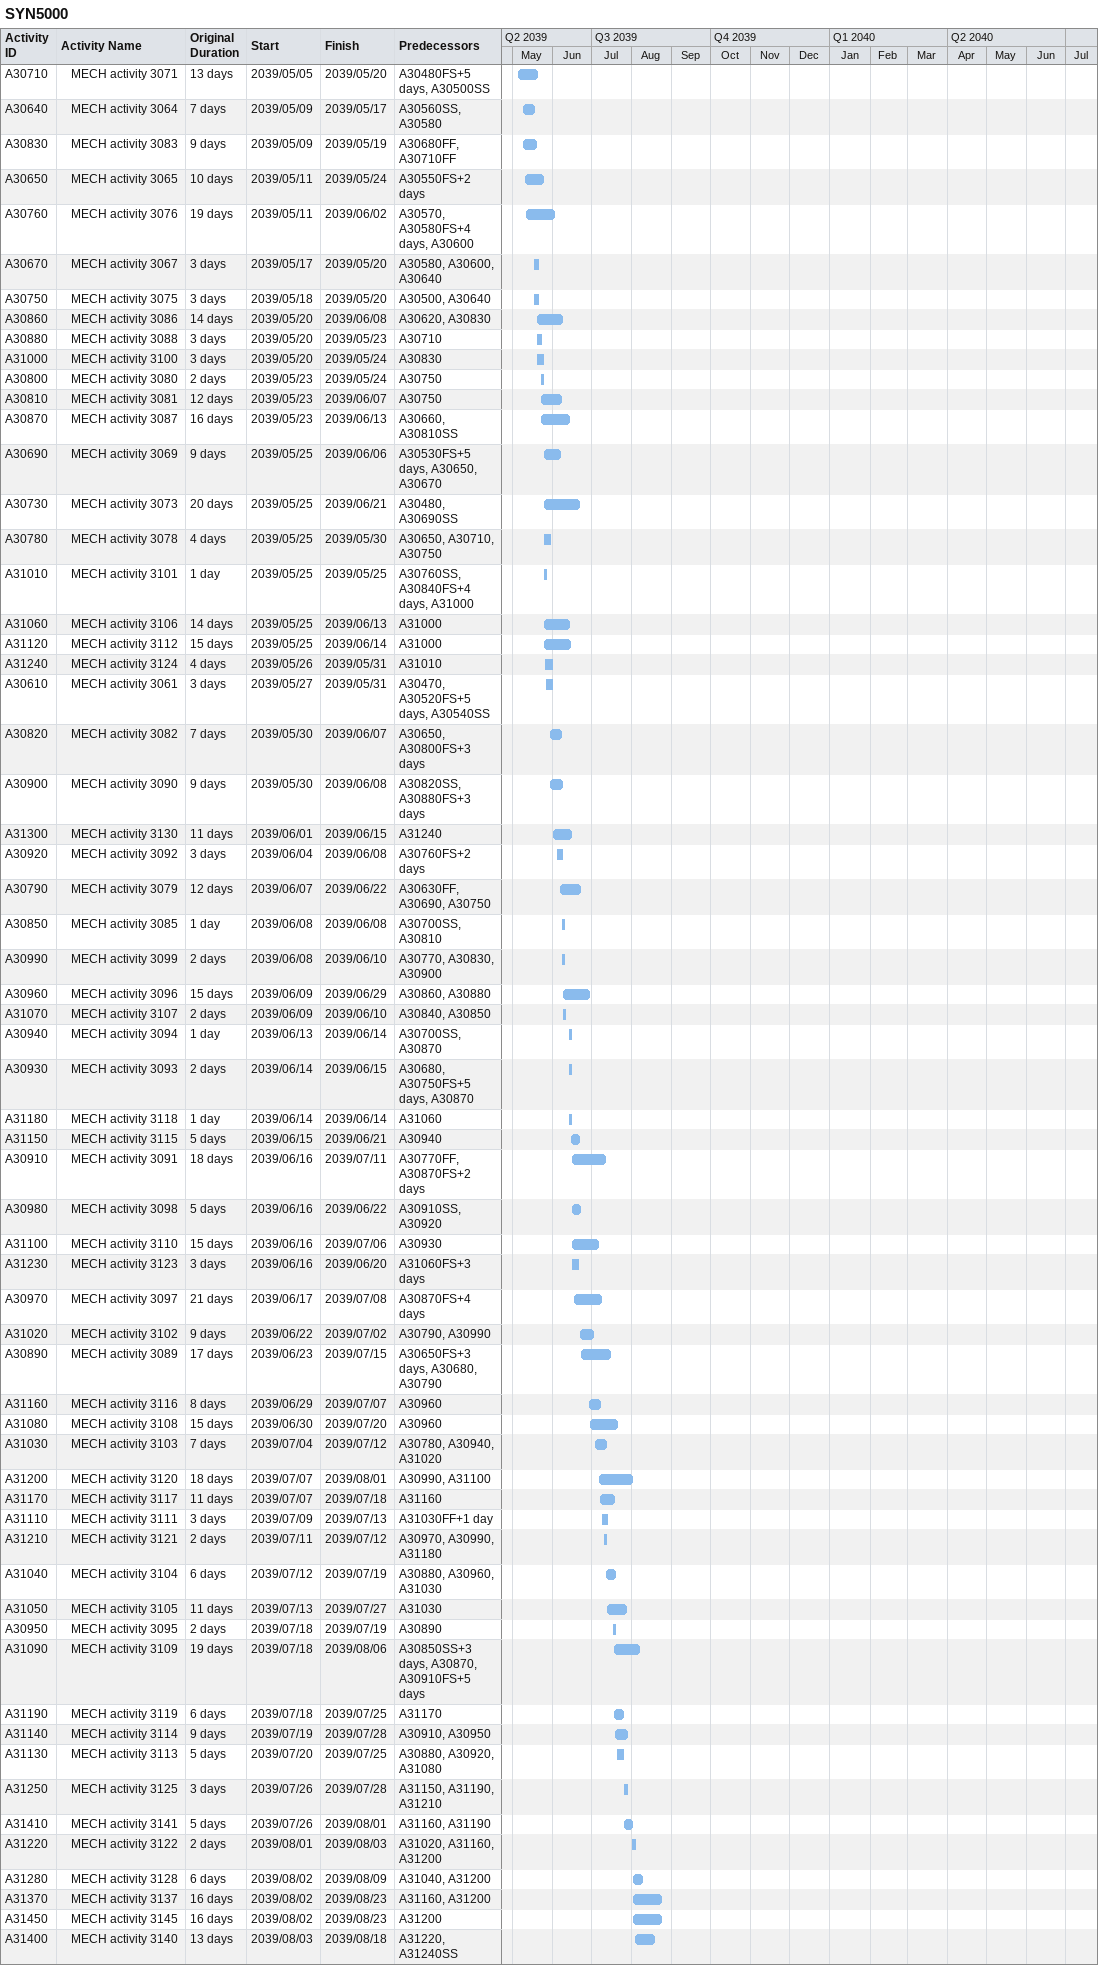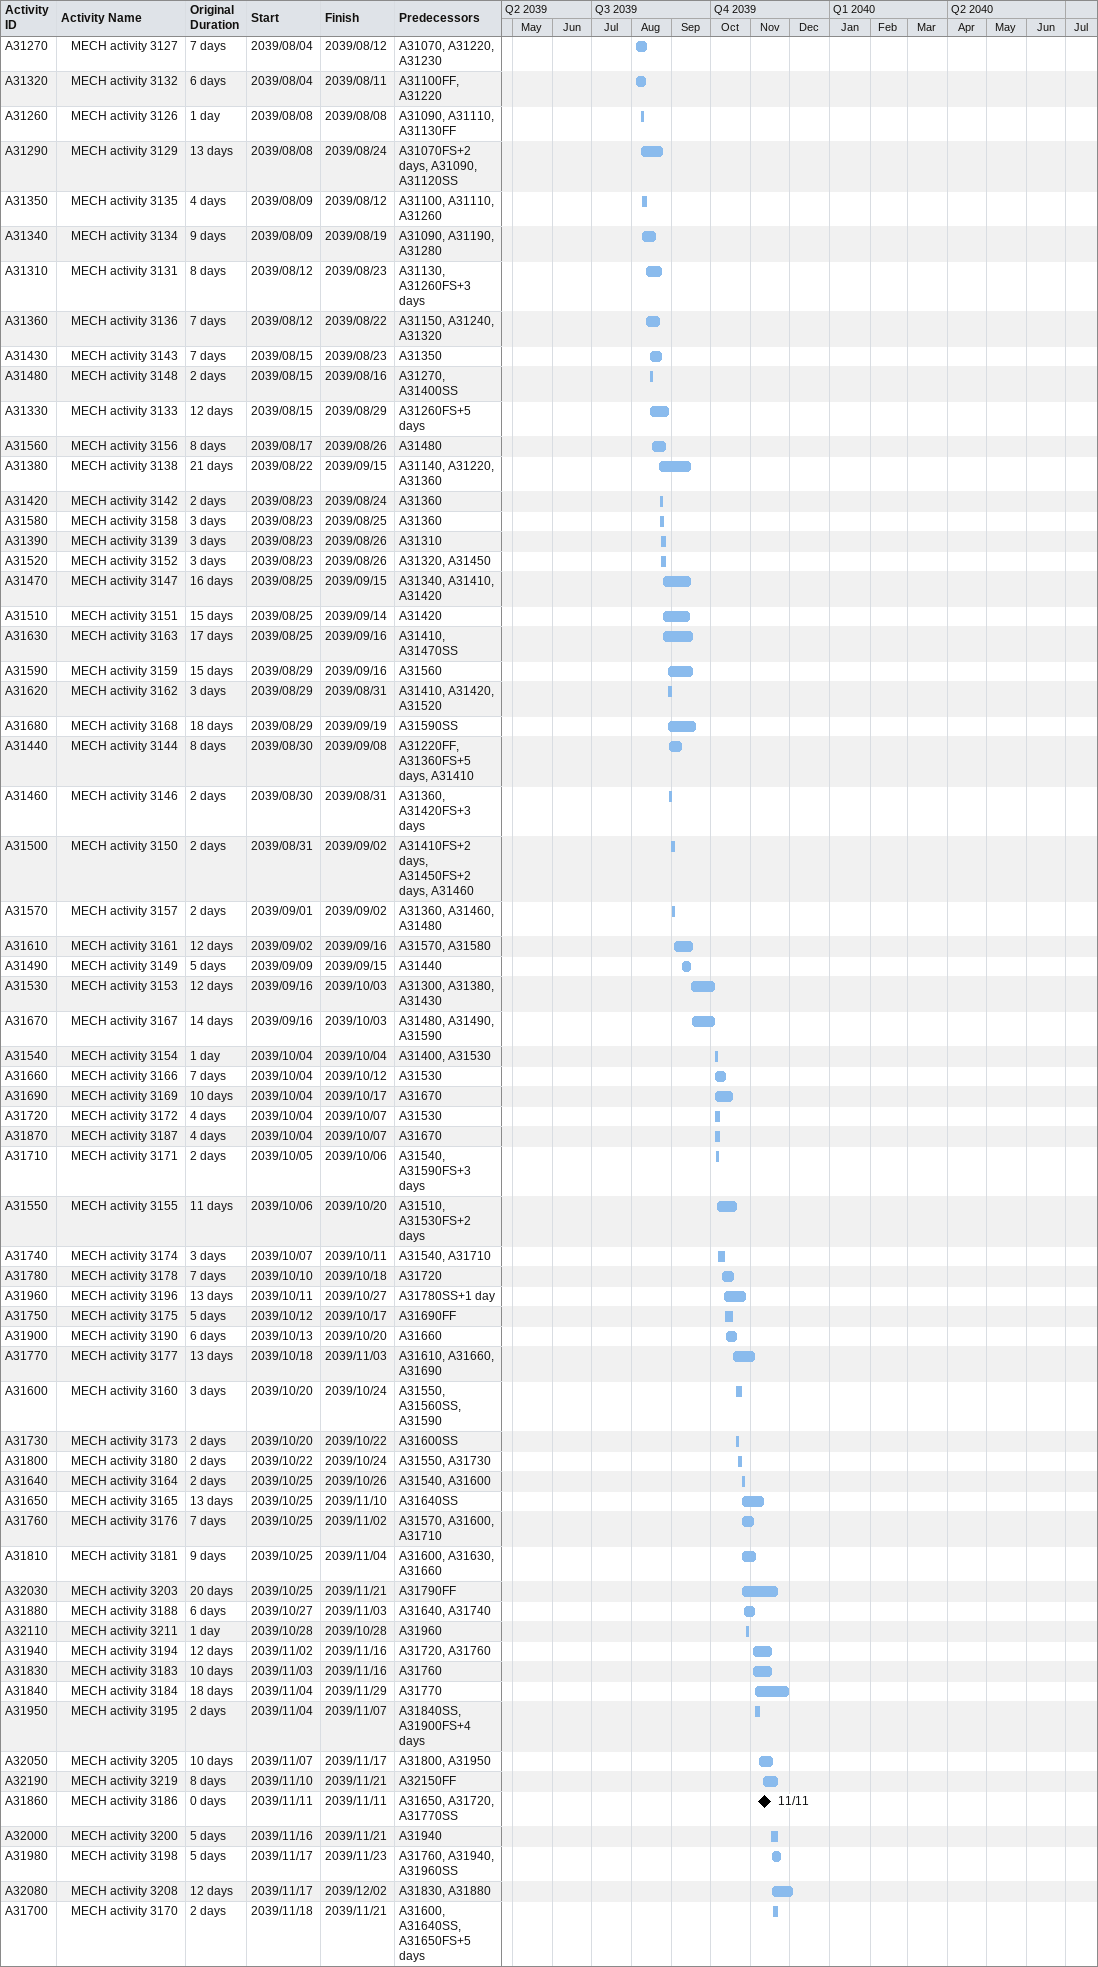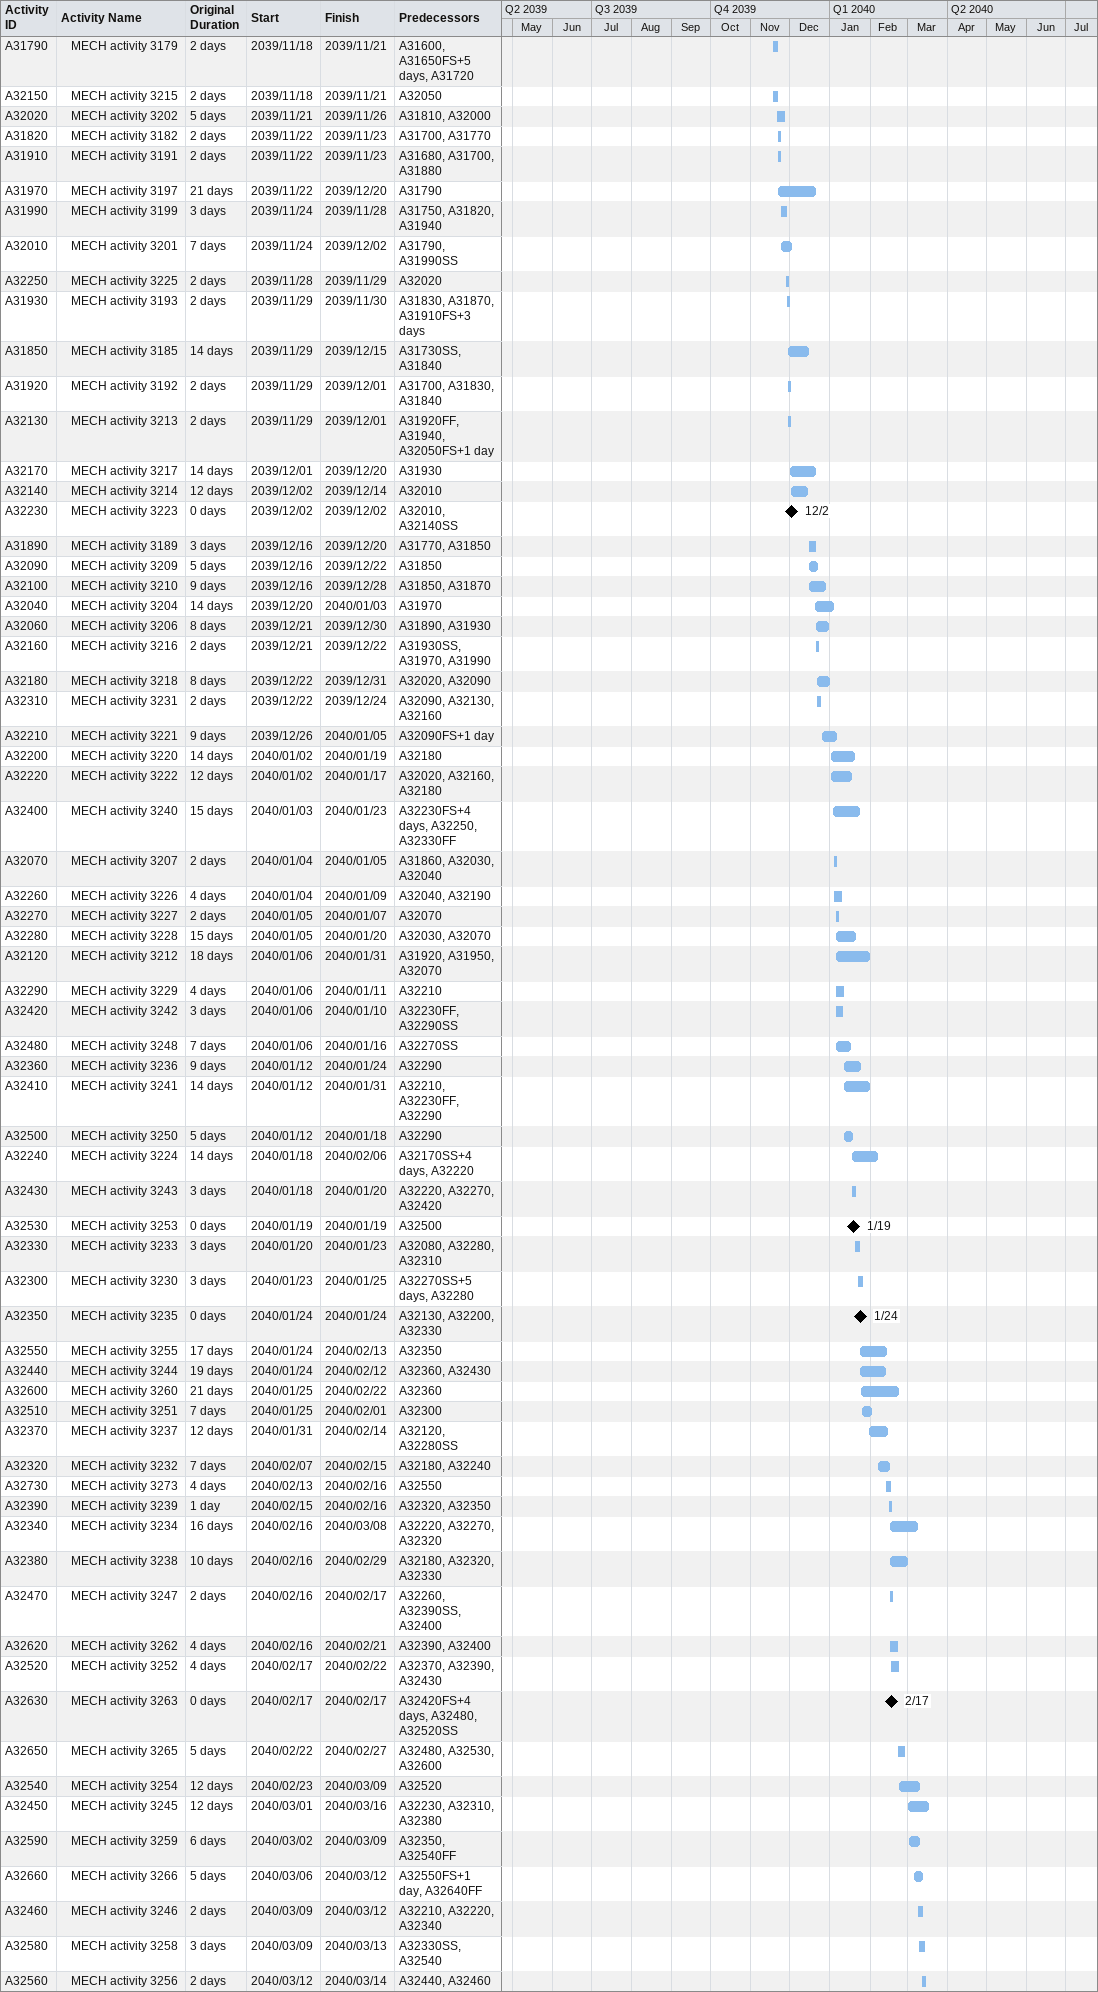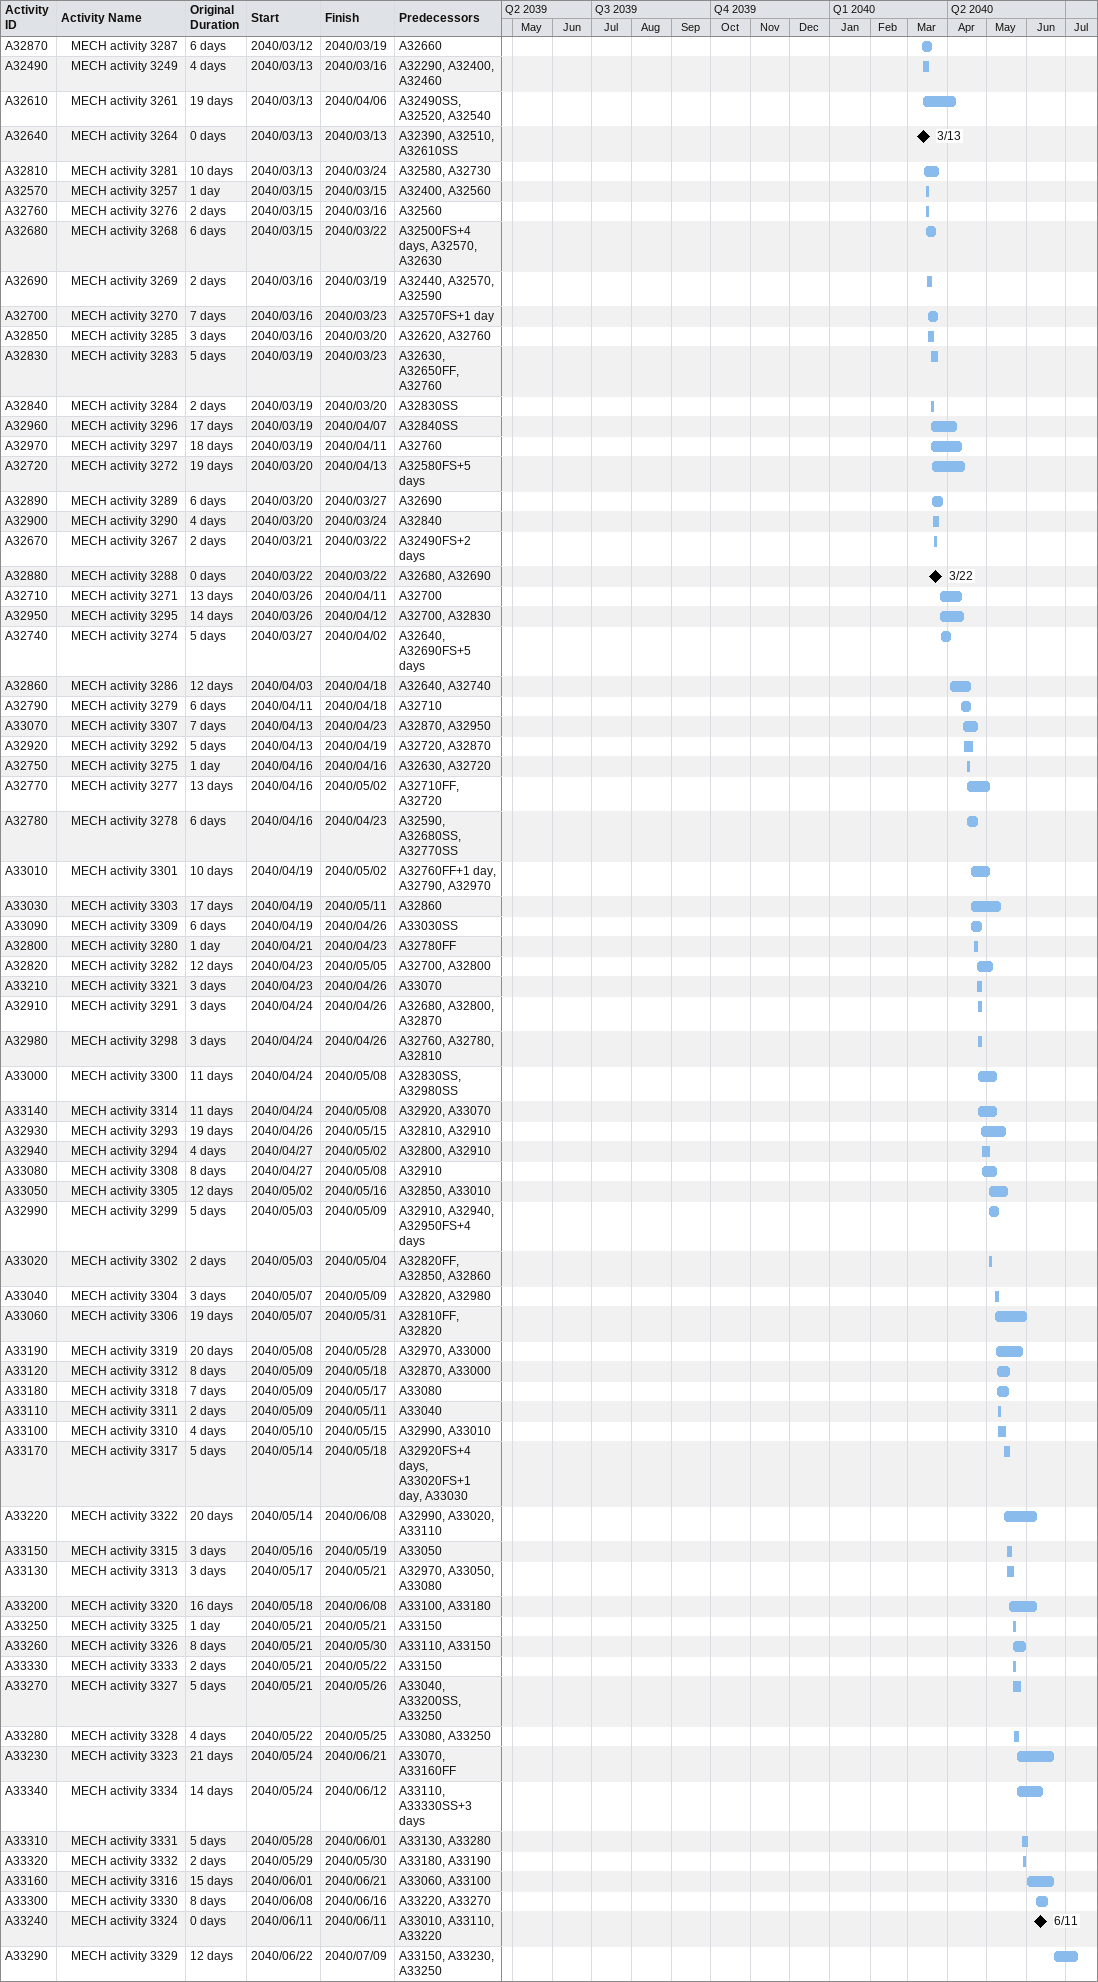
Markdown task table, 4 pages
SYN5000

| ID | Level | Task | Original duration | Start | Finish | Predecessors |
|---|---|---|---|---|---|---|
| A30710 | 2 | MECH activity 3071 | 13d | 2039-05-05 | 2039-05-20 | A30480FS+5d, A30500SS |
| A30640 | 2 | MECH activity 3064 | 7d | 2039-05-09 | 2039-05-17 | A30560SS, A30580 |
| A30830 | 2 | MECH activity 3083 | 9d | 2039-05-09 | 2039-05-19 | A30680FF, A30710FF |
| A30650 | 2 | MECH activity 3065 | 10d | 2039-05-11 | 2039-05-24 | A30550FS+2d |
| A30760 | 2 | MECH activity 3076 | 19d | 2039-05-11 | 2039-06-02 | A30570, A30580FS+4d, A30600 |
| A30670 | 2 | MECH activity 3067 | 3d | 2039-05-17 | 2039-05-20 | A30580, A30600, A30640 |
| A30750 | 2 | MECH activity 3075 | 3d | 2039-05-18 | 2039-05-20 | A30500, A30640 |
| A30860 | 2 | MECH activity 3086 | 14d | 2039-05-20 | 2039-06-08 | A30620, A30830 |
| A30880 | 2 | MECH activity 3088 | 3d | 2039-05-20 | 2039-05-23 | A30710 |
| A31000 | 2 | MECH activity 3100 | 3d | 2039-05-20 | 2039-05-24 | A30830 |
| A30800 | 2 | MECH activity 3080 | 2d | 2039-05-23 | 2039-05-24 | A30750 |
| A30810 | 2 | MECH activity 3081 | 12d | 2039-05-23 | 2039-06-07 | A30750 |
| A30870 | 2 | MECH activity 3087 | 16d | 2039-05-23 | 2039-06-13 | A30660, A30810SS |
| A30690 | 2 | MECH activity 3069 | 9d | 2039-05-25 | 2039-06-06 | A30530FS+5d, A30650, A30670 |
| A30730 | 2 | MECH activity 3073 | 20d | 2039-05-25 | 2039-06-21 | A30480, A30690SS |
| A30780 | 2 | MECH activity 3078 | 4d | 2039-05-25 | 2039-05-30 | A30650, A30710, A30750 |
| A31010 | 2 | MECH activity 3101 | 1d | 2039-05-25 | 2039-05-25 | A30760SS, A30840FS+4d, A31000 |
| A31060 | 2 | MECH activity 3106 | 14d | 2039-05-25 | 2039-06-13 | A31000 |
| A31120 | 2 | MECH activity 3112 | 15d | 2039-05-25 | 2039-06-14 | A31000 |
| A31240 | 2 | MECH activity 3124 | 4d | 2039-05-26 | 2039-05-31 | A31010 |
| A30610 | 2 | MECH activity 3061 | 3d | 2039-05-27 | 2039-05-31 | A30470, A30520FS+5d, A30540SS |
| A30820 | 2 | MECH activity 3082 | 7d | 2039-05-30 | 2039-06-07 | A30650, A30800FS+3d |
| A30900 | 2 | MECH activity 3090 | 9d | 2039-05-30 | 2039-06-08 | A30820SS, A30880FS+3d |
| A31300 | 2 | MECH activity 3130 | 11d | 2039-06-01 | 2039-06-15 | A31240 |
| A30920 | 2 | MECH activity 3092 | 3d | 2039-06-04 | 2039-06-08 | A30760FS+2d |
| A30790 | 2 | MECH activity 3079 | 12d | 2039-06-07 | 2039-06-22 | A30630FF, A30690, A30750 |
| A30850 | 2 | MECH activity 3085 | 1d | 2039-06-08 | 2039-06-08 | A30700SS, A30810 |
| A30990 | 2 | MECH activity 3099 | 2d | 2039-06-08 | 2039-06-10 | A30770, A30830, A30900 |
| A30960 | 2 | MECH activity 3096 | 15d | 2039-06-09 | 2039-06-29 | A30860, A30880 |
| A31070 | 2 | MECH activity 3107 | 2d | 2039-06-09 | 2039-06-10 | A30840, A30850 |
| A30940 | 2 | MECH activity 3094 | 1d | 2039-06-13 | 2039-06-14 | A30700SS, A30870 |
| A30930 | 2 | MECH activity 3093 | 2d | 2039-06-14 | 2039-06-15 | A30680, A30750FS+5d, A30870 |
| A31180 | 2 | MECH activity 3118 | 1d | 2039-06-14 | 2039-06-14 | A31060 |
| A31150 | 2 | MECH activity 3115 | 5d | 2039-06-15 | 2039-06-21 | A30940 |
| A30910 | 2 | MECH activity 3091 | 18d | 2039-06-16 | 2039-07-11 | A30770FF, A30870FS+2d |
| A30980 | 2 | MECH activity 3098 | 5d | 2039-06-16 | 2039-06-22 | A30910SS, A30920 |
| A31100 | 2 | MECH activity 3110 | 15d | 2039-06-16 | 2039-07-06 | A30930 |
| A31230 | 2 | MECH activity 3123 | 3d | 2039-06-16 | 2039-06-20 | A31060FS+3d |
| A30970 | 2 | MECH activity 3097 | 21d | 2039-06-17 | 2039-07-08 | A30870FS+4d |
| A31020 | 2 | MECH activity 3102 | 9d | 2039-06-22 | 2039-07-02 | A30790, A30990 |
| A30890 | 2 | MECH activity 3089 | 17d | 2039-06-23 | 2039-07-15 | A30650FS+3d, A30680, A30790 |
| A31160 | 2 | MECH activity 3116 | 8d | 2039-06-29 | 2039-07-07 | A30960 |
| A31080 | 2 | MECH activity 3108 | 15d | 2039-06-30 | 2039-07-20 | A30960 |
| A31030 | 2 | MECH activity 3103 | 7d | 2039-07-04 | 2039-07-12 | A30780, A30940, A31020 |
| A31200 | 2 | MECH activity 3120 | 18d | 2039-07-07 | 2039-08-01 | A30990, A31100 |
| A31170 | 2 | MECH activity 3117 | 11d | 2039-07-07 | 2039-07-18 | A31160 |
| A31110 | 2 | MECH activity 3111 | 3d | 2039-07-09 | 2039-07-13 | A31030FF+1d |
| A31210 | 2 | MECH activity 3121 | 2d | 2039-07-11 | 2039-07-12 | A30970, A30990, A31180 |
| A31040 | 2 | MECH activity 3104 | 6d | 2039-07-12 | 2039-07-19 | A30880, A30960, A31030 |
| A31050 | 2 | MECH activity 3105 | 11d | 2039-07-13 | 2039-07-27 | A31030 |
| A30950 | 2 | MECH activity 3095 | 2d | 2039-07-18 | 2039-07-19 | A30890 |
| A31090 | 2 | MECH activity 3109 | 19d | 2039-07-18 | 2039-08-06 | A30850SS+3d, A30870, A30910FS+5d |
| A31190 | 2 | MECH activity 3119 | 6d | 2039-07-18 | 2039-07-25 | A31170 |
| A31140 | 2 | MECH activity 3114 | 9d | 2039-07-19 | 2039-07-28 | A30910, A30950 |
| A31130 | 2 | MECH activity 3113 | 5d | 2039-07-20 | 2039-07-25 | A30880, A30920, A31080 |
| A31250 | 2 | MECH activity 3125 | 3d | 2039-07-26 | 2039-07-28 | A31150, A31190, A31210 |
| A31410 | 2 | MECH activity 3141 | 5d | 2039-07-26 | 2039-08-01 | A31160, A31190 |
| A31220 | 2 | MECH activity 3122 | 2d | 2039-08-01 | 2039-08-03 | A31020, A31160, A31200 |
| A31280 | 2 | MECH activity 3128 | 6d | 2039-08-02 | 2039-08-09 | A31040, A31200 |
| A31370 | 2 | MECH activity 3137 | 16d | 2039-08-02 | 2039-08-23 | A31160, A31200 |
| A31450 | 2 | MECH activity 3145 | 16d | 2039-08-02 | 2039-08-23 | A31200 |
| A31400 | 2 | MECH activity 3140 | 13d | 2039-08-03 | 2039-08-18 | A31220, A31240SS |
| A31270 | 2 | MECH activity 3127 | 7d | 2039-08-04 | 2039-08-12 | A31070, A31220, A31230 |
| A31320 | 2 | MECH activity 3132 | 6d | 2039-08-04 | 2039-08-11 | A31100FF, A31220 |
| A31260 | 2 | MECH activity 3126 | 1d | 2039-08-08 | 2039-08-08 | A31090, A31110, A31130FF |
| A31290 | 2 | MECH activity 3129 | 13d | 2039-08-08 | 2039-08-24 | A31070FS+2d, A31090, A31120SS |
| A31350 | 2 | MECH activity 3135 | 4d | 2039-08-09 | 2039-08-12 | A31100, A31110, A31260 |
| A31340 | 2 | MECH activity 3134 | 9d | 2039-08-09 | 2039-08-19 | A31090, A31190, A31280 |
| A31310 | 2 | MECH activity 3131 | 8d | 2039-08-12 | 2039-08-23 | A31130, A31260FS+3d |
| A31360 | 2 | MECH activity 3136 | 7d | 2039-08-12 | 2039-08-22 | A31150, A31240, A31320 |
| A31430 | 2 | MECH activity 3143 | 7d | 2039-08-15 | 2039-08-23 | A31350 |
| A31480 | 2 | MECH activity 3148 | 2d | 2039-08-15 | 2039-08-16 | A31270, A31400SS |
| A31330 | 2 | MECH activity 3133 | 12d | 2039-08-15 | 2039-08-29 | A31260FS+5d |
| A31560 | 2 | MECH activity 3156 | 8d | 2039-08-17 | 2039-08-26 | A31480 |
| A31380 | 2 | MECH activity 3138 | 21d | 2039-08-22 | 2039-09-15 | A31140, A31220, A31360 |
| A31420 | 2 | MECH activity 3142 | 2d | 2039-08-23 | 2039-08-24 | A31360 |
| A31580 | 2 | MECH activity 3158 | 3d | 2039-08-23 | 2039-08-25 | A31360 |
| A31390 | 2 | MECH activity 3139 | 3d | 2039-08-23 | 2039-08-26 | A31310 |
| A31520 | 2 | MECH activity 3152 | 3d | 2039-08-23 | 2039-08-26 | A31320, A31450 |
| A31470 | 2 | MECH activity 3147 | 16d | 2039-08-25 | 2039-09-15 | A31340, A31410, A31420 |
| A31510 | 2 | MECH activity 3151 | 15d | 2039-08-25 | 2039-09-14 | A31420 |
| A31630 | 2 | MECH activity 3163 | 17d | 2039-08-25 | 2039-09-16 | A31410, A31470SS |
| A31590 | 2 | MECH activity 3159 | 15d | 2039-08-29 | 2039-09-16 | A31560 |
| A31620 | 2 | MECH activity 3162 | 3d | 2039-08-29 | 2039-08-31 | A31410, A31420, A31520 |
| A31680 | 2 | MECH activity 3168 | 18d | 2039-08-29 | 2039-09-19 | A31590SS |
| A31440 | 2 | MECH activity 3144 | 8d | 2039-08-30 | 2039-09-08 | A31220FF, A31360FS+5d, A31410 |
| A31460 | 2 | MECH activity 3146 | 2d | 2039-08-30 | 2039-08-31 | A31360, A31420FS+3d |
| A31500 | 2 | MECH activity 3150 | 2d | 2039-08-31 | 2039-09-02 | A31410FS+2d, A31450FS+2d, A31460 |
| A31570 | 2 | MECH activity 3157 | 2d | 2039-09-01 | 2039-09-02 | A31360, A31460, A31480 |
| A31610 | 2 | MECH activity 3161 | 12d | 2039-09-02 | 2039-09-16 | A31570, A31580 |
| A31490 | 2 | MECH activity 3149 | 5d | 2039-09-09 | 2039-09-15 | A31440 |
| A31530 | 2 | MECH activity 3153 | 12d | 2039-09-16 | 2039-10-03 | A31300, A31380, A31430 |
| A31670 | 2 | MECH activity 3167 | 14d | 2039-09-16 | 2039-10-03 | A31480, A31490, A31590 |
| A31540 | 2 | MECH activity 3154 | 1d | 2039-10-04 | 2039-10-04 | A31400, A31530 |
| A31660 | 2 | MECH activity 3166 | 7d | 2039-10-04 | 2039-10-12 | A31530 |
| A31690 | 2 | MECH activity 3169 | 10d | 2039-10-04 | 2039-10-17 | A31670 |
| A31720 | 2 | MECH activity 3172 | 4d | 2039-10-04 | 2039-10-07 | A31530 |
| A31870 | 2 | MECH activity 3187 | 4d | 2039-10-04 | 2039-10-07 | A31670 |
| A31710 | 2 | MECH activity 3171 | 2d | 2039-10-05 | 2039-10-06 | A31540, A31590FS+3d |
| A31550 | 2 | MECH activity 3155 | 11d | 2039-10-06 | 2039-10-20 | A31510, A31530FS+2d |
| A31740 | 2 | MECH activity 3174 | 3d | 2039-10-07 | 2039-10-11 | A31540, A31710 |
| A31780 | 2 | MECH activity 3178 | 7d | 2039-10-10 | 2039-10-18 | A31720 |
| A31960 | 2 | MECH activity 3196 | 13d | 2039-10-11 | 2039-10-27 | A31780SS+1d |
| A31750 | 2 | MECH activity 3175 | 5d | 2039-10-12 | 2039-10-17 | A31690FF |
| A31900 | 2 | MECH activity 3190 | 6d | 2039-10-13 | 2039-10-20 | A31660 |
| A31770 | 2 | MECH activity 3177 | 13d | 2039-10-18 | 2039-11-03 | A31610, A31660, A31690 |
| A31600 | 2 | MECH activity 3160 | 3d | 2039-10-20 | 2039-10-24 | A31550, A31560SS, A31590 |
| A31730 | 2 | MECH activity 3173 | 2d | 2039-10-20 | 2039-10-22 | A31600SS |
| A31800 | 2 | MECH activity 3180 | 2d | 2039-10-22 | 2039-10-24 | A31550, A31730 |
| A31640 | 2 | MECH activity 3164 | 2d | 2039-10-25 | 2039-10-26 | A31540, A31600 |
| A31650 | 2 | MECH activity 3165 | 13d | 2039-10-25 | 2039-11-10 | A31640SS |
| A31760 | 2 | MECH activity 3176 | 7d | 2039-10-25 | 2039-11-02 | A31570, A31600, A31710 |
| A31810 | 2 | MECH activity 3181 | 9d | 2039-10-25 | 2039-11-04 | A31600, A31630, A31660 |
| A32030 | 2 | MECH activity 3203 | 20d | 2039-10-25 | 2039-11-21 | A31790FF |
| A31880 | 2 | MECH activity 3188 | 6d | 2039-10-27 | 2039-11-03 | A31640, A31740 |
| A32110 | 2 | MECH activity 3211 | 1d | 2039-10-28 | 2039-10-28 | A31960 |
| A31940 | 2 | MECH activity 3194 | 12d | 2039-11-02 | 2039-11-16 | A31720, A31760 |
| A31830 | 2 | MECH activity 3183 | 10d | 2039-11-03 | 2039-11-16 | A31760 |
| A31840 | 2 | MECH activity 3184 | 18d | 2039-11-04 | 2039-11-29 | A31770 |
| A31950 | 2 | MECH activity 3195 | 2d | 2039-11-04 | 2039-11-07 | A31840SS, A31900FS+4d |
| A32050 | 2 | MECH activity 3205 | 10d | 2039-11-07 | 2039-11-17 | A31800, A31950 |
| A32190 | 2 | MECH activity 3219 | 8d | 2039-11-10 | 2039-11-21 | A32150FF |
| A31860 | 2 | MECH activity 3186 | 0d | 2039-11-11 | 2039-11-11 | A31650, A31720, A31770SS |
| A32000 | 2 | MECH activity 3200 | 5d | 2039-11-16 | 2039-11-21 | A31940 |
| A31980 | 2 | MECH activity 3198 | 5d | 2039-11-17 | 2039-11-23 | A31760, A31940, A31960SS |
| A32080 | 2 | MECH activity 3208 | 12d | 2039-11-17 | 2039-12-02 | A31830, A31880 |
| A31700 | 2 | MECH activity 3170 | 2d | 2039-11-18 | 2039-11-21 | A31600, A31640SS, A31650FS+5d |
| A31790 | 2 | MECH activity 3179 | 2d | 2039-11-18 | 2039-11-21 | A31600, A31650FS+5d, A31720 |
| A32150 | 2 | MECH activity 3215 | 2d | 2039-11-18 | 2039-11-21 | A32050 |
| A32020 | 2 | MECH activity 3202 | 5d | 2039-11-21 | 2039-11-26 | A31810, A32000 |
| A31820 | 2 | MECH activity 3182 | 2d | 2039-11-22 | 2039-11-23 | A31700, A31770 |
| A31910 | 2 | MECH activity 3191 | 2d | 2039-11-22 | 2039-11-23 | A31680, A31700, A31880 |
| A31970 | 2 | MECH activity 3197 | 21d | 2039-11-22 | 2039-12-20 | A31790 |
| A31990 | 2 | MECH activity 3199 | 3d | 2039-11-24 | 2039-11-28 | A31750, A31820, A31940 |
| A32010 | 2 | MECH activity 3201 | 7d | 2039-11-24 | 2039-12-02 | A31790, A31990SS |
| A32250 | 2 | MECH activity 3225 | 2d | 2039-11-28 | 2039-11-29 | A32020 |
| A31930 | 2 | MECH activity 3193 | 2d | 2039-11-29 | 2039-11-30 | A31830, A31870, A31910FS+3d |
| A31850 | 2 | MECH activity 3185 | 14d | 2039-11-29 | 2039-12-15 | A31730SS, A31840 |
| A31920 | 2 | MECH activity 3192 | 2d | 2039-11-29 | 2039-12-01 | A31700, A31830, A31840 |
| A32130 | 2 | MECH activity 3213 | 2d | 2039-11-29 | 2039-12-01 | A31920FF, A31940, A32050FS+1d |
| A32170 | 2 | MECH activity 3217 | 14d | 2039-12-01 | 2039-12-20 | A31930 |
| A32140 | 2 | MECH activity 3214 | 12d | 2039-12-02 | 2039-12-14 | A32010 |
| A32230 | 2 | MECH activity 3223 | 0d | 2039-12-02 | 2039-12-02 | A32010, A32140SS |
| A31890 | 2 | MECH activity 3189 | 3d | 2039-12-16 | 2039-12-20 | A31770, A31850 |
| A32090 | 2 | MECH activity 3209 | 5d | 2039-12-16 | 2039-12-22 | A31850 |
| A32100 | 2 | MECH activity 3210 | 9d | 2039-12-16 | 2039-12-28 | A31850, A31870 |
| A32040 | 2 | MECH activity 3204 | 14d | 2039-12-20 | 2040-01-03 | A31970 |
| A32060 | 2 | MECH activity 3206 | 8d | 2039-12-21 | 2039-12-30 | A31890, A31930 |
| A32160 | 2 | MECH activity 3216 | 2d | 2039-12-21 | 2039-12-22 | A31930SS, A31970, A31990 |
| A32180 | 2 | MECH activity 3218 | 8d | 2039-12-22 | 2039-12-31 | A32020, A32090 |
| A32310 | 2 | MECH activity 3231 | 2d | 2039-12-22 | 2039-12-24 | A32090, A32130, A32160 |
| A32210 | 2 | MECH activity 3221 | 9d | 2039-12-26 | 2040-01-05 | A32090FS+1d |
| A32200 | 2 | MECH activity 3220 | 14d | 2040-01-02 | 2040-01-19 | A32180 |
| A32220 | 2 | MECH activity 3222 | 12d | 2040-01-02 | 2040-01-17 | A32020, A32160, A32180 |
| A32400 | 2 | MECH activity 3240 | 15d | 2040-01-03 | 2040-01-23 | A32230FS+4d, A32250, A32330FF |
| A32070 | 2 | MECH activity 3207 | 2d | 2040-01-04 | 2040-01-05 | A31860, A32030, A32040 |
| A32260 | 2 | MECH activity 3226 | 4d | 2040-01-04 | 2040-01-09 | A32040, A32190 |
| A32270 | 2 | MECH activity 3227 | 2d | 2040-01-05 | 2040-01-07 | A32070 |
| A32280 | 2 | MECH activity 3228 | 15d | 2040-01-05 | 2040-01-20 | A32030, A32070 |
| A32120 | 2 | MECH activity 3212 | 18d | 2040-01-06 | 2040-01-31 | A31920, A31950, A32070 |
| A32290 | 2 | MECH activity 3229 | 4d | 2040-01-06 | 2040-01-11 | A32210 |
| A32420 | 2 | MECH activity 3242 | 3d | 2040-01-06 | 2040-01-10 | A32230FF, A32290SS |
| A32480 | 2 | MECH activity 3248 | 7d | 2040-01-06 | 2040-01-16 | A32270SS |
| A32360 | 2 | MECH activity 3236 | 9d | 2040-01-12 | 2040-01-24 | A32290 |
| A32410 | 2 | MECH activity 3241 | 14d | 2040-01-12 | 2040-01-31 | A32210, A32230FF, A32290 |
| A32500 | 2 | MECH activity 3250 | 5d | 2040-01-12 | 2040-01-18 | A32290 |
| A32240 | 2 | MECH activity 3224 | 14d | 2040-01-18 | 2040-02-06 | A32170SS+4d, A32220 |
| A32430 | 2 | MECH activity 3243 | 3d | 2040-01-18 | 2040-01-20 | A32220, A32270, A32420 |
| A32530 | 2 | MECH activity 3253 | 0d | 2040-01-19 | 2040-01-19 | A32500 |
| A32330 | 2 | MECH activity 3233 | 3d | 2040-01-20 | 2040-01-23 | A32080, A32280, A32310 |
| A32300 | 2 | MECH activity 3230 | 3d | 2040-01-23 | 2040-01-25 | A32270SS+5d, A32280 |
| A32350 | 2 | MECH activity 3235 | 0d | 2040-01-24 | 2040-01-24 | A32130, A32200, A32330 |
| A32550 | 2 | MECH activity 3255 | 17d | 2040-01-24 | 2040-02-13 | A32350 |
| A32440 | 2 | MECH activity 3244 | 19d | 2040-01-24 | 2040-02-12 | A32360, A32430 |
| A32600 | 2 | MECH activity 3260 | 21d | 2040-01-25 | 2040-02-22 | A32360 |
| A32510 | 2 | MECH activity 3251 | 7d | 2040-01-25 | 2040-02-01 | A32300 |
| A32370 | 2 | MECH activity 3237 | 12d | 2040-01-31 | 2040-02-14 | A32120, A32280SS |
| A32320 | 2 | MECH activity 3232 | 7d | 2040-02-07 | 2040-02-15 | A32180, A32240 |
| A32730 | 2 | MECH activity 3273 | 4d | 2040-02-13 | 2040-02-16 | A32550 |
| A32390 | 2 | MECH activity 3239 | 1d | 2040-02-15 | 2040-02-16 | A32320, A32350 |
| A32340 | 2 | MECH activity 3234 | 16d | 2040-02-16 | 2040-03-08 | A32220, A32270, A32320 |
| A32380 | 2 | MECH activity 3238 | 10d | 2040-02-16 | 2040-02-29 | A32180, A32320, A32330 |
| A32470 | 2 | MECH activity 3247 | 2d | 2040-02-16 | 2040-02-17 | A32260, A32390SS, A32400 |
| A32620 | 2 | MECH activity 3262 | 4d | 2040-02-16 | 2040-02-21 | A32390, A32400 |
| A32520 | 2 | MECH activity 3252 | 4d | 2040-02-17 | 2040-02-22 | A32370, A32390, A32430 |
| A32630 | 2 | MECH activity 3263 | 0d | 2040-02-17 | 2040-02-17 | A32420FS+4d, A32480, A32520SS |
| A32650 | 2 | MECH activity 3265 | 5d | 2040-02-22 | 2040-02-27 | A32480, A32530, A32600 |
| A32540 | 2 | MECH activity 3254 | 12d | 2040-02-23 | 2040-03-09 | A32520 |
| A32450 | 2 | MECH activity 3245 | 12d | 2040-03-01 | 2040-03-16 | A32230, A32310, A32380 |
| A32590 | 2 | MECH activity 3259 | 6d | 2040-03-02 | 2040-03-09 | A32350, A32540FF |
| A32660 | 2 | MECH activity 3266 | 5d | 2040-03-06 | 2040-03-12 | A32550FS+1d, A32640FF |
| A32460 | 2 | MECH activity 3246 | 2d | 2040-03-09 | 2040-03-12 | A32210, A32220, A32340 |
| A32580 | 2 | MECH activity 3258 | 3d | 2040-03-09 | 2040-03-13 | A32330SS, A32540 |
| A32560 | 2 | MECH activity 3256 | 2d | 2040-03-12 | 2040-03-14 | A32440, A32460 |
| A32870 | 2 | MECH activity 3287 | 6d | 2040-03-12 | 2040-03-19 | A32660 |
| A32490 | 2 | MECH activity 3249 | 4d | 2040-03-13 | 2040-03-16 | A32290, A32400, A32460 |
| A32610 | 2 | MECH activity 3261 | 19d | 2040-03-13 | 2040-04-06 | A32490SS, A32520, A32540 |
| A32640 | 2 | MECH activity 3264 | 0d | 2040-03-13 | 2040-03-13 | A32390, A32510, A32610SS |
| A32810 | 2 | MECH activity 3281 | 10d | 2040-03-13 | 2040-03-24 | A32580, A32730 |
| A32570 | 2 | MECH activity 3257 | 1d | 2040-03-15 | 2040-03-15 | A32400, A32560 |
| A32760 | 2 | MECH activity 3276 | 2d | 2040-03-15 | 2040-03-16 | A32560 |
| A32680 | 2 | MECH activity 3268 | 6d | 2040-03-15 | 2040-03-22 | A32500FS+4d, A32570, A32630 |
| A32690 | 2 | MECH activity 3269 | 2d | 2040-03-16 | 2040-03-19 | A32440, A32570, A32590 |
| A32700 | 2 | MECH activity 3270 | 7d | 2040-03-16 | 2040-03-23 | A32570FS+1d |
| A32850 | 2 | MECH activity 3285 | 3d | 2040-03-16 | 2040-03-20 | A32620, A32760 |
| A32830 | 2 | MECH activity 3283 | 5d | 2040-03-19 | 2040-03-23 | A32630, A32650FF, A32760 |
| A32840 | 2 | MECH activity 3284 | 2d | 2040-03-19 | 2040-03-20 | A32830SS |
| A32960 | 2 | MECH activity 3296 | 17d | 2040-03-19 | 2040-04-07 | A32840SS |
| A32970 | 2 | MECH activity 3297 | 18d | 2040-03-19 | 2040-04-11 | A32760 |
| A32720 | 2 | MECH activity 3272 | 19d | 2040-03-20 | 2040-04-13 | A32580FS+5d |
| A32890 | 2 | MECH activity 3289 | 6d | 2040-03-20 | 2040-03-27 | A32690 |
| A32900 | 2 | MECH activity 3290 | 4d | 2040-03-20 | 2040-03-24 | A32840 |
| A32670 | 2 | MECH activity 3267 | 2d | 2040-03-21 | 2040-03-22 | A32490FS+2d |
| A32880 | 2 | MECH activity 3288 | 0d | 2040-03-22 | 2040-03-22 | A32680, A32690 |
| A32710 | 2 | MECH activity 3271 | 13d | 2040-03-26 | 2040-04-11 | A32700 |
| A32950 | 2 | MECH activity 3295 | 14d | 2040-03-26 | 2040-04-12 | A32700, A32830 |
| A32740 | 2 | MECH activity 3274 | 5d | 2040-03-27 | 2040-04-02 | A32640, A32690FS+5d |
| A32860 | 2 | MECH activity 3286 | 12d | 2040-04-03 | 2040-04-18 | A32640, A32740 |
| A32790 | 2 | MECH activity 3279 | 6d | 2040-04-11 | 2040-04-18 | A32710 |
| A33070 | 2 | MECH activity 3307 | 7d | 2040-04-13 | 2040-04-23 | A32870, A32950 |
| A32920 | 2 | MECH activity 3292 | 5d | 2040-04-13 | 2040-04-19 | A32720, A32870 |
| A32750 | 2 | MECH activity 3275 | 1d | 2040-04-16 | 2040-04-16 | A32630, A32720 |
| A32770 | 2 | MECH activity 3277 | 13d | 2040-04-16 | 2040-05-02 | A32710FF, A32720 |
| A32780 | 2 | MECH activity 3278 | 6d | 2040-04-16 | 2040-04-23 | A32590, A32680SS, A32770SS |
| A33010 | 2 | MECH activity 3301 | 10d | 2040-04-19 | 2040-05-02 | A32760FF+1d, A32790, A32970 |
| A33030 | 2 | MECH activity 3303 | 17d | 2040-04-19 | 2040-05-11 | A32860 |
| A33090 | 2 | MECH activity 3309 | 6d | 2040-04-19 | 2040-04-26 | A33030SS |
| A32800 | 2 | MECH activity 3280 | 1d | 2040-04-21 | 2040-04-23 | A32780FF |
| A32820 | 2 | MECH activity 3282 | 12d | 2040-04-23 | 2040-05-05 | A32700, A32800 |
| A33210 | 2 | MECH activity 3321 | 3d | 2040-04-23 | 2040-04-26 | A33070 |
| A32910 | 2 | MECH activity 3291 | 3d | 2040-04-24 | 2040-04-26 | A32680, A32800, A32870 |
| A32980 | 2 | MECH activity 3298 | 3d | 2040-04-24 | 2040-04-26 | A32760, A32780, A32810 |
| A33000 | 2 | MECH activity 3300 | 11d | 2040-04-24 | 2040-05-08 | A32830SS, A32980SS |
| A33140 | 2 | MECH activity 3314 | 11d | 2040-04-24 | 2040-05-08 | A32920, A33070 |
| A32930 | 2 | MECH activity 3293 | 19d | 2040-04-26 | 2040-05-15 | A32810, A32910 |
| A32940 | 2 | MECH activity 3294 | 4d | 2040-04-27 | 2040-05-02 | A32800, A32910 |
| A33080 | 2 | MECH activity 3308 | 8d | 2040-04-27 | 2040-05-08 | A32910 |
| A33050 | 2 | MECH activity 3305 | 12d | 2040-05-02 | 2040-05-16 | A32850, A33010 |
| A32990 | 2 | MECH activity 3299 | 5d | 2040-05-03 | 2040-05-09 | A32910, A32940, A32950FS+4d |
| A33020 | 2 | MECH activity 3302 | 2d | 2040-05-03 | 2040-05-04 | A32820FF, A32850, A32860 |
| A33040 | 2 | MECH activity 3304 | 3d | 2040-05-07 | 2040-05-09 | A32820, A32980 |
| A33060 | 2 | MECH activity 3306 | 19d | 2040-05-07 | 2040-05-31 | A32810FF, A32820 |
| A33190 | 2 | MECH activity 3319 | 20d | 2040-05-08 | 2040-05-28 | A32970, A33000 |
| A33120 | 2 | MECH activity 3312 | 8d | 2040-05-09 | 2040-05-18 | A32870, A33000 |
| A33180 | 2 | MECH activity 3318 | 7d | 2040-05-09 | 2040-05-17 | A33080 |
| A33110 | 2 | MECH activity 3311 | 2d | 2040-05-09 | 2040-05-11 | A33040 |
| A33100 | 2 | MECH activity 3310 | 4d | 2040-05-10 | 2040-05-15 | A32990, A33010 |
| A33170 | 2 | MECH activity 3317 | 5d | 2040-05-14 | 2040-05-18 | A32920FS+4d, A33020FS+1d, A33030 |
| A33220 | 2 | MECH activity 3322 | 20d | 2040-05-14 | 2040-06-08 | A32990, A33020, A33110 |
| A33150 | 2 | MECH activity 3315 | 3d | 2040-05-16 | 2040-05-19 | A33050 |
| A33130 | 2 | MECH activity 3313 | 3d | 2040-05-17 | 2040-05-21 | A32970, A33050, A33080 |
| A33200 | 2 | MECH activity 3320 | 16d | 2040-05-18 | 2040-06-08 | A33100, A33180 |
| A33250 | 2 | MECH activity 3325 | 1d | 2040-05-21 | 2040-05-21 | A33150 |
| A33260 | 2 | MECH activity 3326 | 8d | 2040-05-21 | 2040-05-30 | A33110, A33150 |
| A33330 | 2 | MECH activity 3333 | 2d | 2040-05-21 | 2040-05-22 | A33150 |
| A33270 | 2 | MECH activity 3327 | 5d | 2040-05-21 | 2040-05-26 | A33040, A33200SS, A33250 |
| A33280 | 2 | MECH activity 3328 | 4d | 2040-05-22 | 2040-05-25 | A33080, A33250 |
| A33230 | 2 | MECH activity 3323 | 21d | 2040-05-24 | 2040-06-21 | A33070, A33160FF |
| A33340 | 2 | MECH activity 3334 | 14d | 2040-05-24 | 2040-06-12 | A33110, A33330SS+3d |
| A33310 | 2 | MECH activity 3331 | 5d | 2040-05-28 | 2040-06-01 | A33130, A33280 |
| A33320 | 2 | MECH activity 3332 | 2d | 2040-05-29 | 2040-05-30 | A33180, A33190 |
| A33160 | 2 | MECH activity 3316 | 15d | 2040-06-01 | 2040-06-21 | A33060, A33100 |
| A33300 | 2 | MECH activity 3330 | 8d | 2040-06-08 | 2040-06-16 | A33220, A33270 |
| A33240 | 2 | MECH activity 3324 | 0d | 2040-06-11 | 2040-06-11 | A33010, A33110, A33220 |
| A33290 | 2 | MECH activity 3329 | 12d | 2040-06-22 | 2040-07-09 | A33150, A33230, A33250 |
